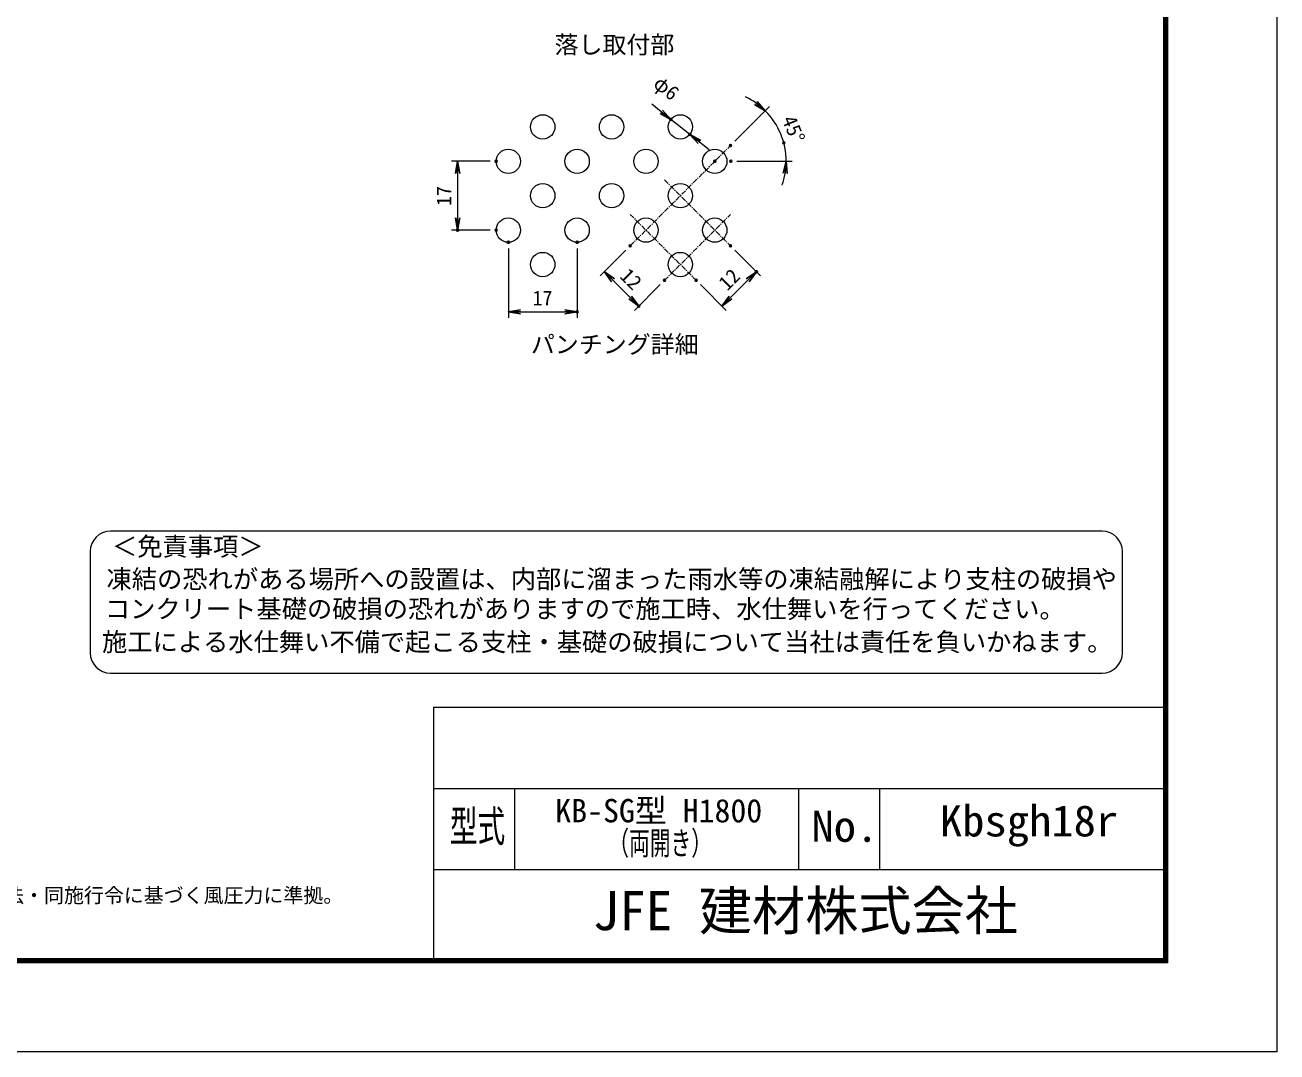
# Model space of a CAD drawing. Units: millimetres, scale not verified, with parts at other scales. Extents: x -4199 to 4201, y -2971 to 2969.
# Drawn here: x 1114 to 4201, y -2971 to -439 of the extents above; entities that cross this region are included whole.
import ezdxf
from ezdxf.enums import TextEntityAlignment as Align

# ---------------------------------------------------------------- set-up
doc = ezdxf.new("R2010")
doc.units = ezdxf.units.MM
doc.header["$LTSCALE"] = 10
doc.header["$PDMODE"] = 32
doc.header["$PDSIZE"] = 5
doc.linetypes.add('USER1', pattern=[2, 1.25, -0.25, 0.25, -0.25])
for name, color, linetype, lineweight in [('0-1_D-BMK', 2, 'USER1', 13), ('0-6_DEFPOINTS', 8, 'Continuous', 25), ('0-7_D-TTL-TXT', 7, 'Continuous', 13), ('0-8_D-STR-DIM', 7, 'Continuous', 13), ('0-9_0', 7, 'Continuous', 25), ('0-C_D-STR2', 7, 'Continuous', 13), ('0-D_D-TTL', 7, 'Continuous', 13)]:
    doc.layers.add(name, color=color, linetype=linetype, lineweight=lineweight)
doc.styles.add('ＭＳ ゴシック', font='')
doc.styles.get('ＭＳ ゴシック').set_extended_font_data('MS Gothic')

# ---------------------------------------------------------------- blocks, each defined once
blk = doc.blocks.new('_OPEN')
at = {"layer": '0-9_0'}
blk.add_line((0, 0), (-10, 0), dxfattribs=at)
blk.add_lwpolyline([(-10, 1.667), (0, 0), (-10, -1.667)], dxfattribs=at)

msp = doc.modelspace()

# ---------------------------------------------------------------- linework, layer by layer
at = {"layer": '0-1_D-BMK'}
for p, q in [((2606.48, -983.52), (2853.96, -736.03)), ((2691.33, -820.89), (2853.96, -983.52)), ((2606.48, -905.74), (2769.11, -1068.37)), ((2691.33, -1068.37), (2853.96, -905.74))]:
    msp.add_line(p, q, dxfattribs=at)
at = {"layer": '0-6_DEFPOINTS'}
for p in [(2706.67, -671.48), (2753.77, -708.66), (2853.96, -736.03), (2985.11, -729.36), (2275.96, -774.92), (2815.07, -774.92), (2854.43, -774.92), (2180.96, -944.63), (2275.96, -944.63), (2305.96, -974.63), (2475.66, -974.63), (2606.48, -983.52), (2853.96, -983.52), (2917.6, -1047.16), (2691.33, -1068.37), (2769.11, -1068.37), (2627.69, -1132.01), (2475.66, -1146.07)]:
    msp.add_point(p, dxfattribs=at)
at = {"layer": '0-7_D-TTL-TXT', "color": 2}
for p, q in [((3770.42, -1687.13), (1324.87, -1687.13)), ((1274.87, -1737.13), (1274.87, -1987.13)), ((3820.42, -1987.13), (3820.42, -1737.13)), ((1324.87, -2037.13), (3770.42, -2037.13))]:
    msp.add_line(p, q, dxfattribs=at)
for centre, start, end in [((1324.87, -1737.13), 90, 180), ((3770.42, -1737.13), 0, 90), ((1324.87, -1987.13), 180, 270), ((3770.42, -1987.13), 270, 0)]:
    msp.add_arc(centre, 50, start, end, dxfattribs=at)
at = {"layer": '0-8_D-STR-DIM'}
for p, q in [((2683.13, -652.89), (2659.58, -634.3)), ((2864.57, -725.43), (2950.16, -639.84)), ((2753.77, -708.66), (2706.67, -671.48)), ((2777.31, -727.25), (2800.86, -745.84)), ((2260.96, -774.92), (2165.96, -774.92)), ((2869.43, -774.92), (3006.11, -774.92)), ((2180.96, -804.92), (2180.96, -914.63)), ((2260.96, -944.63), (2165.96, -944.63)), ((2305.96, -989.63), (2305.96, -1161.07)), ((2475.66, -989.63), (2475.66, -1161.07)), ((2595.87, -994.13), (2532.23, -1057.77)), ((2864.57, -994.13), (2928.21, -1057.77)), ((2564.05, -1068.37), (2606.48, -1110.8)), ((2680.72, -1078.98), (2617.08, -1142.62)), ((2779.72, -1078.98), (2843.36, -1142.62)), ((2853.96, -1110.8), (2896.39, -1068.37)), ((2335.96, -1146.07), (2445.66, -1146.07))]:
    msp.add_line(p, q, dxfattribs=at)
for start, end in [(54.77597, 64.55194), (360, 45), (340.44806, 350.22403)]:
    msp.add_arc((2815.07, -774.92), 176.04, start, end, dxfattribs=at)
at = {"layer": '0-C_D-STR2'}
for centre in [(2390.81, -690.07), (2560.51, -690.07), (2730.22, -690.07), (2305.96, -774.92), (2475.66, -774.92), (2645.37, -774.92), (2815.07, -774.92), (2390.81, -859.78), (2560.51, -859.78), (2730.22, -859.78), (2305.96, -944.63), (2475.66, -944.63), (2645.37, -944.63), (2815.07, -944.63), (2390.81, -1029.48), (2730.22, -1029.48)]:
    msp.add_circle(centre, 30, dxfattribs=at)
at = {"layer": '0-D_D-TTL'}
for p, q in [((2121.46, -2121.42), (2121.46, -2741.42)), ((2121.46, -2121.42), (3921.46, -2121.42)), ((2121.46, -2321.42), (3921.46, -2321.42)), ((2321.46, -2321.42), (2321.46, -2521.42)), ((3021.46, -2321.42), (3021.46, -2521.42)), ((3221.46, -2321.42), (3221.46, -2521.42)), ((2121.46, -2521.42), (3921.46, -2521.42))]:
    msp.add_line(p, q, dxfattribs=at)
at = {"layer": '0-D_D-TTL', "color": 2}
msp.add_lwpolyline([(-4198.54, 2968.58), (4201.46, 2968.58), (4201.46, -2971.42), (-4198.54, -2971.42)], close=True, dxfattribs=at)
at = {"layer": '0-D_D-TTL'}
for points in [[(-3928.54, 2748.58), (3931.46, 2748.58), (3931.46, -2751.42), (-3928.54, -2751.42)], [(-3926.04, 2746.08), (3928.96, 2746.08), (3928.96, -2748.92), (-3926.04, -2748.92)], [(-3923.54, 2743.58), (3926.46, 2743.58), (3926.46, -2746.42), (-3923.54, -2746.42)], [(-3921.04, 2741.08), (3923.96, 2741.08), (3923.96, -2743.92), (-3921.04, -2743.92)], [(-3918.54, 2738.58), (3921.46, 2738.58), (3921.46, -2741.42), (-3918.54, -2741.42)]]:
    msp.add_lwpolyline(points, close=True, dxfattribs=at)

# ---------------------------------------------------------------- block references
at = {"layer": '0-8_D-STR-DIM', "xscale": 3, "yscale": 3}
for p, rotation in [((2939.55, -650.44), 319.88799), ((2706.67, -671.48), 321.70665), ((2753.77, -708.66), 141.70665), ((2180.96, -774.92), 90), ((2991.11, -774.92), 85.11201), ((2180.96, -944.63), 270), ((2542.84, -1047.16), 135), ((2917.6, -1047.16), 45), ((2627.69, -1132.01), 315), ((2832.75, -1132.01), 225), ((2305.96, -1146.07), 180)]:
    msp.add_blockref('_OPEN', p, dxfattribs=dict(at, rotation=rotation))
msp.add_blockref('_OPEN', (2475.66, -1146.07), dxfattribs=at)

# ---------------------------------------------------------------- texts
at = {"layer": '0-7_D-TTL-TXT', "style": 'ＭＳ ゴシック'}
for s, height, p in [('落し取付部', 43.33, (2419.98, -522.02)), ('パンチング詳細', 43.33, (2361.51, -1261.1)), ('＜免責事項＞ \u3000\u3000', 45.67, (1328.57, -1761.31)), ('凍結の恐れがある場所への設置は、内部に溜まった雨水等の凍結融解により支柱の破損や', 45.67, (1315.05, -1841.8)), ('コンクリート基礎の破損の恐れがありますので施工時、水仕舞いを行ってください。', 45.67, (1310.94, -1915.23)), ('施工による水仕舞い不備で起こる支柱・基礎の破損について当社は責任を負いかねます。 ', 45.67, (1303.95, -1996.72)), ('KB-SG型 H1800', 57.7, (2421.66, -2422.52)), ('（設計条件）風荷重：昭和57年改正 建築基準法・同施行令に基づく風圧力に準拠。', 36.07, (54.05, -2614.04)), ('JFE 建材株式会社', 96.19, (2513.84, -2699.92))]:
    msp.add_text(s, height=height, dxfattribs=at).set_placement(p, align=Align.BOTTOM_LEFT)
for s, height, width, p in [('型式', 76.97, 0.65, (2161.72, -2476.22)), ('No.', 76.98, 1.05, (3053.46, -2476.22)), ('Kbsgh18r', 76.98, 1.05, (3370.12, -2462.89)), ('（両開き）', 57.7, 0.65, (2552.46, -2502.52))]:
    msp.add_text(s, height=height, dxfattribs=dict(at, width=width)).set_placement(p, align=Align.BOTTOM_LEFT)
at = {"layer": '0-8_D-STR-DIM', "style": 'ＭＳ ゴシック'}
for s, rotation, p in [('φ6', 321.707, (2653.44, -597.5)), ('45°', 292.5, (2969.96, -675.62)), ('17', 90, (2175.9, -884.9)), ('12', 315, (2570.88, -1068.04)), ('12', 45, (2853.63, -1103.97))]:
    msp.add_text(s, height=36.07, rotation=rotation, dxfattribs=at).set_placement(p, align=Align.BOTTOM_LEFT)
msp.add_text('17', height=36.07, dxfattribs=at).set_placement((2365.68, -1141.01), align=Align.BOTTOM_LEFT)

doc.saveas('drawing.dxf')
